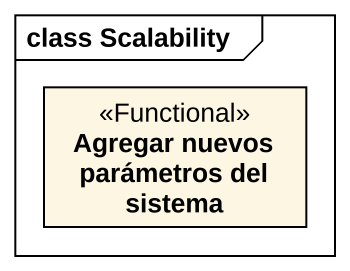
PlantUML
@startuml
mainframe class Scalability
hide circle
hide empty members
class "Agregar nuevos parámetros del sistema" as Agregar_nuevos_parámetros <<Functional>>
@enduml
